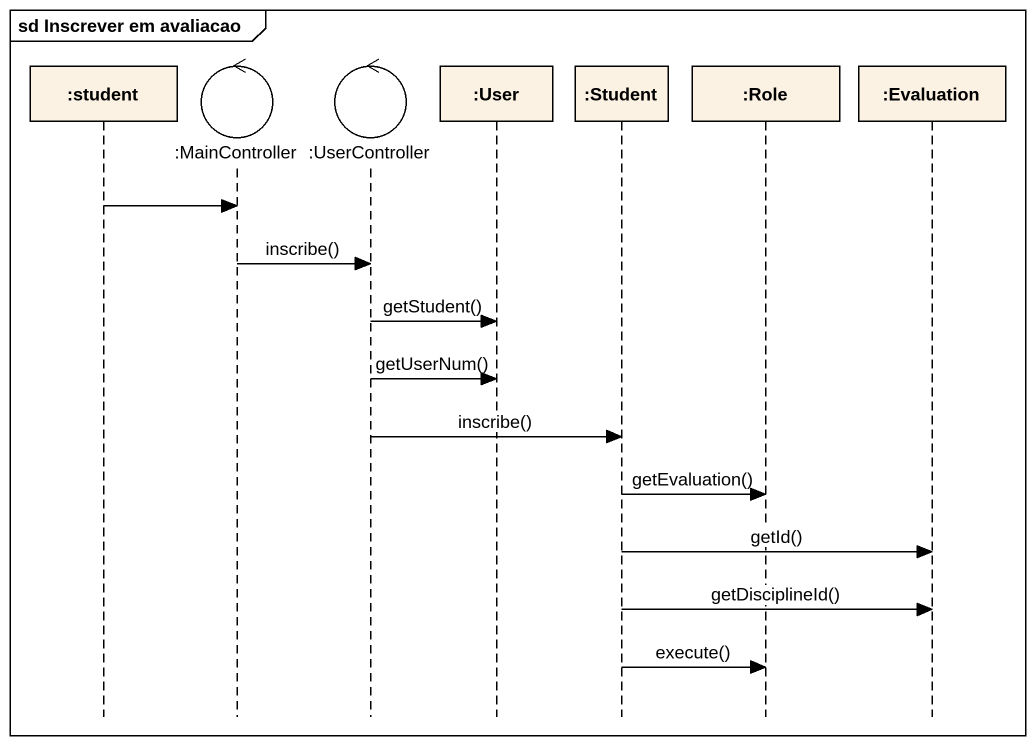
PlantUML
@startuml
mainframe sd Inscrever em avaliacao
hide footbox
participant ":student" as student
control ":MainController" as MainController
control ":UserController" as UserController
participant ":User" as User
participant ":Student" as Student
participant ":Role" as Role
participant ":Evaluation" as Evaluation

student -> MainController
MainController -> UserController : inscribe()
UserController -> User : getStudent()
UserController -> User : getUserNum()
UserController -> Student : inscribe()
Student -> Role : getEvaluation()
Student -> Evaluation : getId()
Student -> Evaluation : getDisciplineId()
Student -> Role : execute()
@enduml
